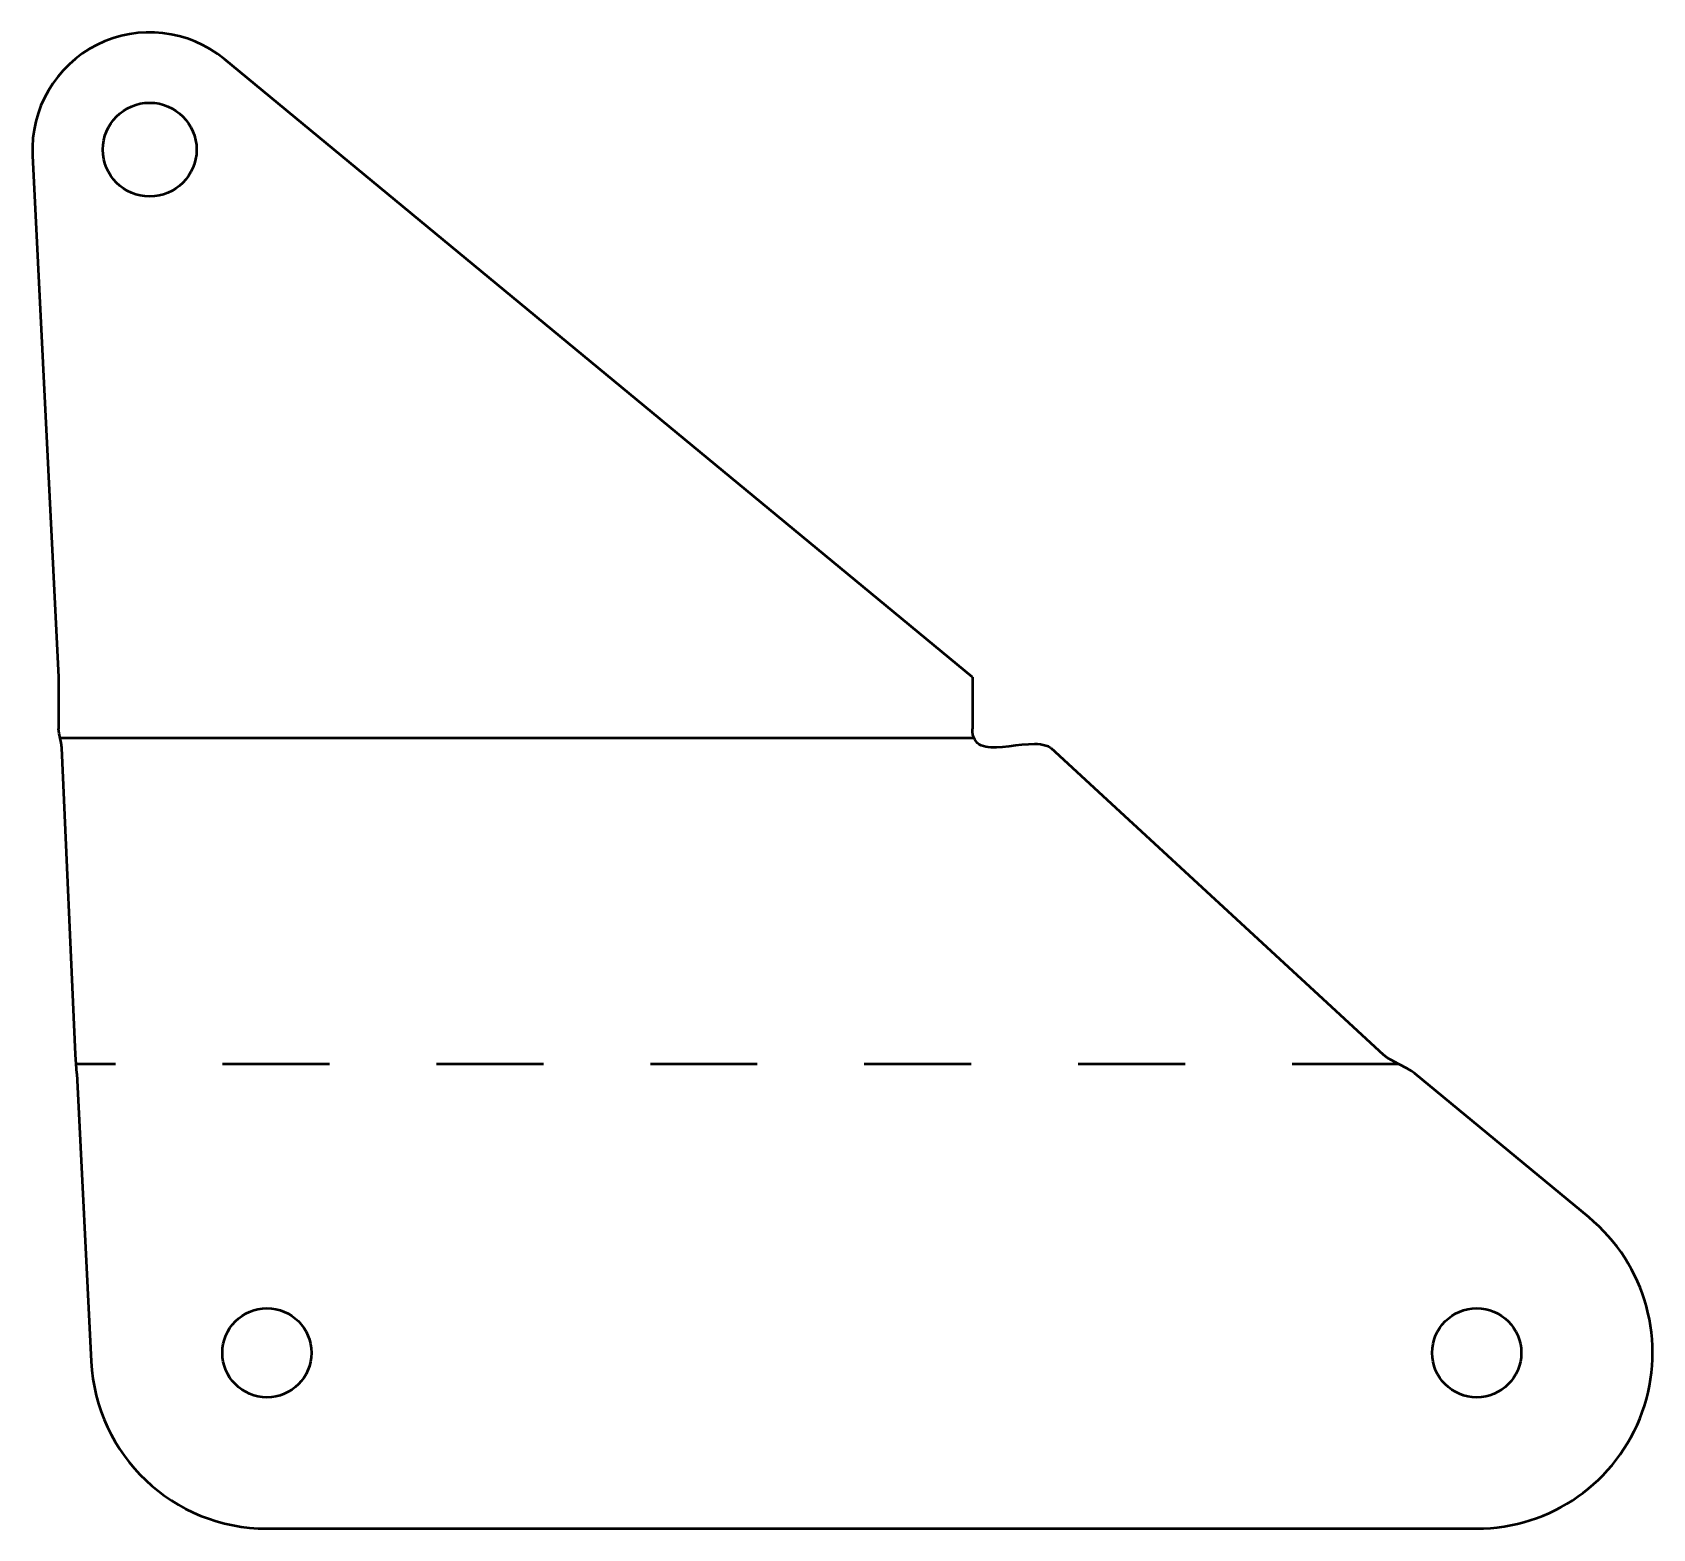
# Model space of a CAD drawing. Header units: inches. Extents: x -0.03 to 6.88, y 1.74 to 8.12.
import ezdxf

# ---------------------------------------------------------------- set-up
doc = ezdxf.new("R2010")
doc.units = ezdxf.units.IN
doc.header["$MEASUREMENT"] = 0
doc.linetypes.add('Dashed Space', pattern=[0.912, 0.456, -0.456])
doc.layers.add('IV_BEND', color=131, linetype='Continuous', lineweight=50, true_color=0x80ffff)
doc.layers.add('IV_BEND_DOWN', color=131, linetype='Dashed Space', lineweight=50, true_color=0x80ffff)
doc.layers.add('IV_EXTERIOR_PROFILES', color=7, linetype='Continuous', lineweight=50)
doc.layers.add('IV_INTERIOR_PROFILES', color=7, linetype='Continuous', lineweight=50)

msp = doc.modelspace()

# ---------------------------------------------------------------- linework, layer by layer
at = {"layer": 'IV_BEND'}
msp.add_line((3.9861, 5.1067), (0.0893, 5.1067), dxfattribs=at)
at = {"layer": 'IV_BEND_DOWN'}
msp.add_line((5.798, 3.7166), (0.1581, 3.7166), dxfattribs=at)
at = {"layer": 'IV_EXTERIOR_PROFILES'}
for p, q in [((3.9789, 5.3678), (0.7898, 8.0032)), ((-0.0281, 7.5928), (0.083, 5.3678)), ((0.083, 5.3678), (0.083, 5.1473)), ((3.9789, 5.3678), (3.9789, 5.1473)), ((0.0836, 5.137), (0.083, 5.1473)), ((0.085, 5.1268), (0.0836, 5.137)), ((0.0893, 5.1066), (0.085, 5.1268)), ((3.9796, 5.1333), (3.9789, 5.1473)), ((3.9816, 5.1209), (3.9796, 5.1333)), ((3.9848, 5.11), (3.9816, 5.1209)), ((0.0939, 5.0865), (0.0893, 5.1066)), ((0.0969, 5.0661), (0.0939, 5.0865)), ((0.1553, 3.7571), (0.0969, 5.0661)), ((3.9891, 5.1006), (3.9848, 5.11)), ((3.9946, 5.0926), (3.9891, 5.1006)), ((4.001, 5.0858), (3.9946, 5.0926)), ((4.0085, 5.0802), (4.001, 5.0858)), ((4.0168, 5.0757), (4.0085, 5.0802)), ((4.026, 5.0722), (4.0168, 5.0757)), ((4.036, 5.0697), (4.026, 5.0722)), ((4.0466, 5.0679), (4.036, 5.0697)), ((4.0579, 5.0669), (4.0466, 5.0679)), ((4.082, 5.0668), (4.0579, 5.0669)), ((4.1079, 5.0686), (4.082, 5.0668)), ((4.135, 5.0716), (4.1079, 5.0686)), ((4.1627, 5.075), (4.135, 5.0716)), ((4.1906, 5.0783), (4.1627, 5.075)), ((4.2181, 5.0806), (4.1906, 5.0783)), ((4.2446, 5.0812), (4.2181, 5.0806)), ((4.2574, 5.0807), (4.2446, 5.0812)), ((4.2697, 5.0795), (4.2574, 5.0807)), ((4.2816, 5.0775), (4.2697, 5.0795)), ((4.2928, 5.0747), (4.2816, 5.0775)), ((4.3035, 5.0709), (4.2928, 5.0747)), ((4.3134, 5.0661), (4.3035, 5.0709)), ((4.3134, 5.0661), (5.7302, 3.7571)), ((0.1609, 3.676), (0.1553, 3.7571)), ((5.7461, 3.7454), (5.7302, 3.7571)), ((5.7628, 3.735), (5.7461, 3.7454)), ((5.7979, 3.7166), (5.7628, 3.735)), ((0.1609, 3.676), (0.2222, 2.4476)), ((5.8329, 3.6982), (5.7979, 3.7166)), ((5.8496, 3.6878), (5.8329, 3.6982)), ((5.8655, 3.676), (5.8496, 3.6878)), ((6.6071, 3.0631), (5.8655, 3.676)), ((0.9713, 1.735), (6.1293, 1.735))]:
    msp.add_line(p, q, dxfattribs=at)
for centre, radius, start, end in [((0.4713, 7.6178), 0.5, 50.43021, 182.85884), ((6.1293, 2.485), 0.75, 270, 50.43021), ((0.9713, 2.485), 0.75, 182.85884, 270)]:
    msp.add_arc(centre, radius, start, end, dxfattribs=at)
at = {"layer": 'IV_INTERIOR_PROFILES'}
for centre, radius in [((0.4713, 7.6178), 0.2), ((0.9713, 2.485), 0.19), ((6.1293, 2.485), 0.19)]:
    msp.add_circle(centre, radius, dxfattribs=at)

doc.saveas('drawing.dxf')
